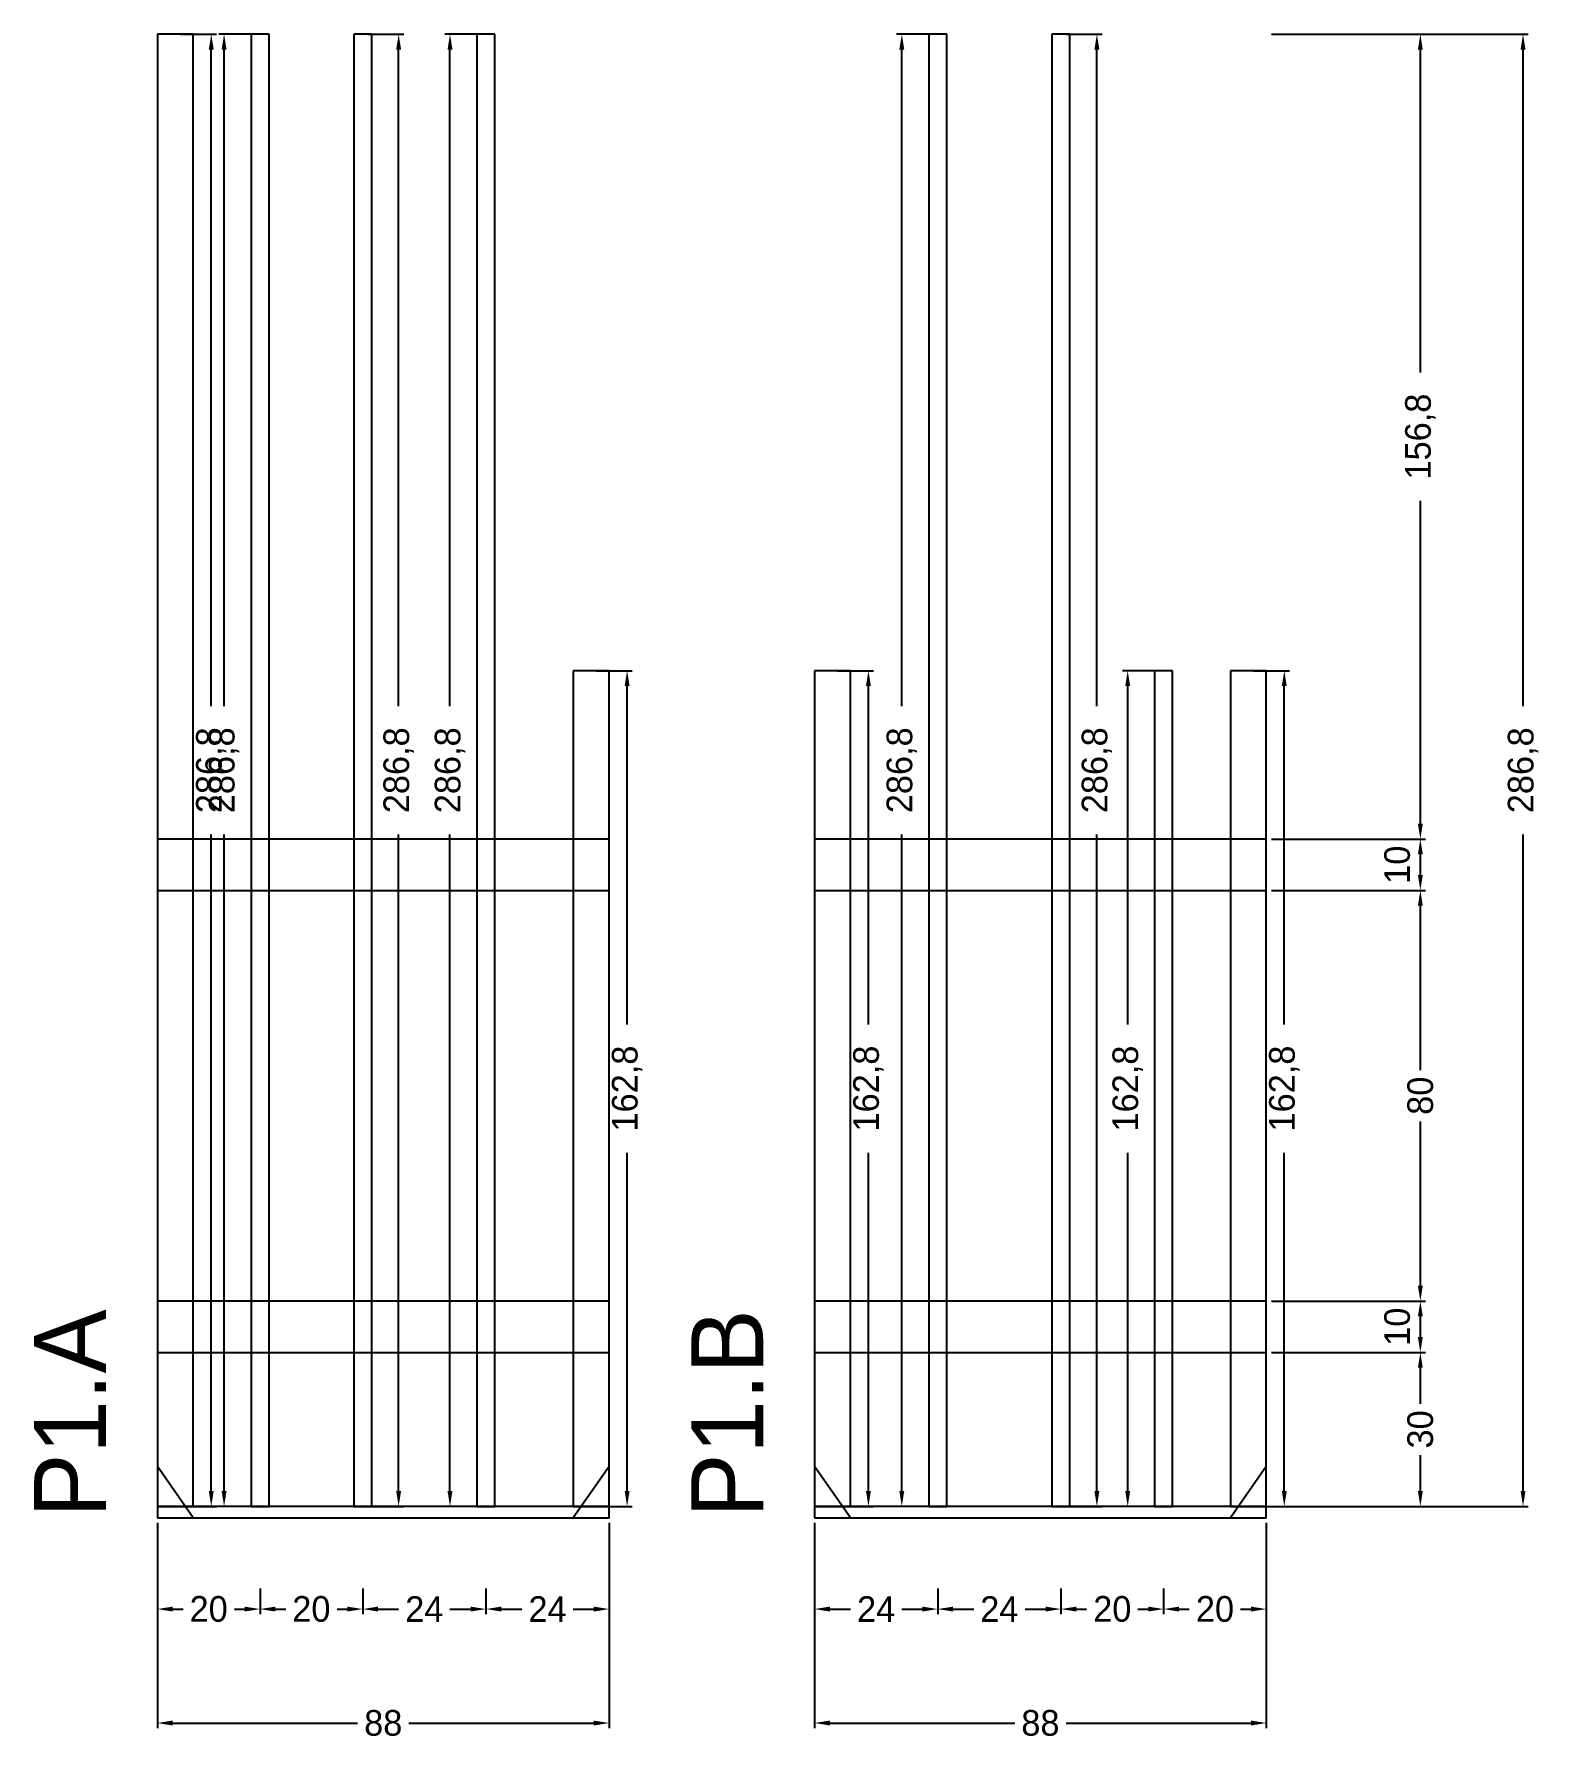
# Model space of a CAD drawing. Header units: centimetres. Extents: x -24 to 269, y -43 to 289.
import ezdxf

# ---------------------------------------------------------------- set-up
doc = ezdxf.new("R2010")
doc.units = ezdxf.units.CM
for name, color, linetype in [('COTA', 241, 'Continuous'), ('NOMENCLATURA', 7, 'Continuous'), ('SARR_2.2x10', 60, 'Continuous'), ('SARR_2.2x7', 40, 'Continuous'), ('SARR_3.5x7', 81, 'Continuous')]:
    doc.layers.add(name, color=color, linetype=linetype)
doc.dimstyles.new('PAINEL-NOVA', dxfattribs={"dimtxt": 5, "dimasz": 3, "dimexe": 1, "dimexo": 1, "dimgap": 1, "dimtad": 1, "dimcen": 2.5, "dimazin": 3, "dimtfac": 1, "dimtmove": 0, "dimatfit": 3})

# ---------------------------------------------------------------- blocks, each defined once
blk = doc.blocks.new('_CLOSEDFILLED')
at = {"color": 0, "linetype": 'BYBLOCK'}
blk.add_solid([(-1, 0.16), (0, 0), (-1, -0.16)], dxfattribs=at)
blk = doc.blocks.new('*D1')
for p, q in [((4.5, 289), (11.5, 289)), ((10.5, 158.1), (10.5, 286)), ((10.5, 5.2), (10.5, 133.1)), ((4.5, 2.2), (11.5, 2.2))]:
    blk.add_line(p, q)
at = {"layer": 'Defpoints'}
for p in [(3.5, 289), (3.5, 2.2), (10.5, 2.2)]:
    blk.add_point(p, dxfattribs=at)
at = {"layer": 'COTA', "xscale": 3, "yscale": 3}
for p, rotation in [((10.5, 289), 90), ((10.5, 2.2), 270)]:
    blk.add_blockref('_CLOSEDFILLED', p, dxfattribs=dict(at, rotation=rotation))
at = {"layer": 'COTA', "insert": (10.5, 145.6), "char_height": 5, "attachment_point": 5, "rotation": 90}
blk.add_mtext('286,8', dxfattribs=at)
blk = doc.blocks.new('*D2')
for p, q in [((19, 289), (12, 289)), ((13, 158.1), (13, 286)), ((13, 5.2), (13, 133.1)), ((19, 2.2), (12, 2.2))]:
    blk.add_line(p, q)
at = {"layer": 'Defpoints'}
for p in [(20, 289), (13, 2.2), (20, 2.2)]:
    blk.add_point(p, dxfattribs=at)
at = {"layer": 'COTA', "xscale": 3, "yscale": 3}
for p, rotation in [((13, 289), 90), ((13, 2.2), 270)]:
    blk.add_blockref('_CLOSEDFILLED', p, dxfattribs=dict(at, rotation=rotation))
at = {"layer": 'COTA', "insert": (13, 145.6), "char_height": 5, "attachment_point": 5, "rotation": 90}
blk.add_mtext('286,8', dxfattribs=at)
blk = doc.blocks.new('*D3')
for p, q in [((41, 289), (48, 289)), ((47, 158.1), (47, 286)), ((47, 5.2), (47, 133.1)), ((41, 2.2), (48, 2.2))]:
    blk.add_line(p, q)
at = {"layer": 'Defpoints'}
for p in [(40, 289), (40, 2.2), (47, 2.2)]:
    blk.add_point(p, dxfattribs=at)
at = {"layer": 'COTA', "xscale": 3, "yscale": 3}
for p, rotation in [((47, 289), 90), ((47, 2.2), 270)]:
    blk.add_blockref('_CLOSEDFILLED', p, dxfattribs=dict(at, rotation=rotation))
at = {"layer": 'COTA', "insert": (47, 145.6), "char_height": 5, "attachment_point": 5, "rotation": 90}
blk.add_mtext('286,8', dxfattribs=at)
blk = doc.blocks.new('*D4')
for p, q in [((63, 289), (56, 289)), ((57, 158.1), (57, 286)), ((57, 5.2), (57, 133.1)), ((63, 2.2), (56, 2.2))]:
    blk.add_line(p, q)
at = {"layer": 'Defpoints'}
for p in [(64, 289), (57, 2.2), (64, 2.2)]:
    blk.add_point(p, dxfattribs=at)
at = {"layer": 'COTA', "xscale": 3, "yscale": 3}
for p, rotation in [((57, 289), 90), ((57, 2.2), 270)]:
    blk.add_blockref('_CLOSEDFILLED', p, dxfattribs=dict(at, rotation=rotation))
at = {"layer": 'COTA', "insert": (57, 145.6), "char_height": 5, "attachment_point": 5, "rotation": 90}
blk.add_mtext('286,8', dxfattribs=at)
blk = doc.blocks.new('*D5')
for p, q in [((85.5, 165), (92.5, 165)), ((91.5, 96.1), (91.5, 162)), ((91.5, 5.2), (91.5, 71.1)), ((85.5, 2.2), (92.5, 2.2))]:
    blk.add_line(p, q)
at = {"layer": 'Defpoints'}
for p in [(84.5, 165), (84.5, 2.2), (91.5, 2.2)]:
    blk.add_point(p, dxfattribs=at)
at = {"layer": 'COTA', "xscale": 3, "yscale": 3}
for p, rotation in [((91.5, 165), 90), ((91.5, 2.2), 270)]:
    blk.add_blockref('_CLOSEDFILLED', p, dxfattribs=dict(at, rotation=rotation))
at = {"layer": 'COTA', "insert": (91.5, 83.6), "char_height": 5, "attachment_point": 5, "rotation": 90}
blk.add_mtext('162,8', dxfattribs=at)
blk = doc.blocks.new('*D6')
for p, q in [((0, -13.8), (0, -18.8)), ((20, -13.8), (20, -18.8)), ((3, -17.8), (5, -17.8)), ((15, -17.8), (17, -17.8))]:
    blk.add_line(p, q)
at = {"layer": 'Defpoints'}
for p in [(0, -12.8), (20, -12.8), (0, -17.8)]:
    blk.add_point(p, dxfattribs=at)
at = {"layer": 'COTA', "xscale": 3, "yscale": 3, "rotation": 180}
blk.add_blockref('_CLOSEDFILLED', (0, -17.8), dxfattribs=at)
at = {"layer": 'COTA', "xscale": 3, "yscale": 3}
blk.add_blockref('_CLOSEDFILLED', (20, -17.8), dxfattribs=at)
at = {"layer": 'COTA', "insert": (10, -17.8), "char_height": 5, "attachment_point": 5}
blk.add_mtext('20', dxfattribs=at)
blk = doc.blocks.new('*D7')
for p, q in [((20, -13.8), (20, -18.8)), ((40, -13.8), (40, -18.8)), ((23, -17.8), (25, -17.8)), ((35, -17.8), (37, -17.8))]:
    blk.add_line(p, q)
at = {"layer": 'Defpoints'}
for p in [(20, -12.8), (40, -12.8), (20, -17.8)]:
    blk.add_point(p, dxfattribs=at)
at = {"layer": 'COTA', "xscale": 3, "yscale": 3, "rotation": 180}
blk.add_blockref('_CLOSEDFILLED', (20, -17.8), dxfattribs=at)
at = {"layer": 'COTA', "xscale": 3, "yscale": 3}
blk.add_blockref('_CLOSEDFILLED', (40, -17.8), dxfattribs=at)
at = {"layer": 'COTA', "insert": (30, -17.8), "char_height": 5, "attachment_point": 5}
blk.add_mtext('20', dxfattribs=at)
blk = doc.blocks.new('*D8')
for p, q in [((40, -13.8), (40, -18.8)), ((64, -13.8), (64, -18.8)), ((43, -17.8), (47, -17.8)), ((57, -17.8), (61, -17.8))]:
    blk.add_line(p, q)
at = {"layer": 'Defpoints'}
for p in [(40, -12.8), (64, -12.8), (40, -17.8)]:
    blk.add_point(p, dxfattribs=at)
at = {"layer": 'COTA', "xscale": 3, "yscale": 3, "rotation": 180}
blk.add_blockref('_CLOSEDFILLED', (40, -17.8), dxfattribs=at)
at = {"layer": 'COTA', "xscale": 3, "yscale": 3}
blk.add_blockref('_CLOSEDFILLED', (64, -17.8), dxfattribs=at)
at = {"layer": 'COTA', "insert": (52, -17.8), "char_height": 5, "attachment_point": 5}
blk.add_mtext('24', dxfattribs=at)
blk = doc.blocks.new('*D9')
for p, q in [((64, -13.8), (64, -18.8)), ((88, -13.8), (88, -18.8)), ((67, -17.8), (71, -17.8)), ((81, -17.8), (85, -17.8))]:
    blk.add_line(p, q)
at = {"layer": 'Defpoints'}
for p in [(64, -12.8), (88, -12.8), (64, -17.8)]:
    blk.add_point(p, dxfattribs=at)
at = {"layer": 'COTA', "xscale": 3, "yscale": 3, "rotation": 180}
blk.add_blockref('_CLOSEDFILLED', (64, -17.8), dxfattribs=at)
at = {"layer": 'COTA', "xscale": 3, "yscale": 3}
blk.add_blockref('_CLOSEDFILLED', (88, -17.8), dxfattribs=at)
at = {"layer": 'COTA', "insert": (76, -17.8), "char_height": 5, "attachment_point": 5}
blk.add_mtext('24', dxfattribs=at)
blk = doc.blocks.new('*D10')
for p, q in [((0, -1), (0, -41)), ((88, -1), (88, -41)), ((3, -40), (39, -40)), ((49, -40), (85, -40))]:
    blk.add_line(p, q)
at = {"layer": 'Defpoints'}
for p in [(0, 0), (88, 0), (0, -40)]:
    blk.add_point(p, dxfattribs=at)
at = {"layer": 'COTA', "xscale": 3, "yscale": 3, "rotation": 180}
blk.add_blockref('_CLOSEDFILLED', (0, -40), dxfattribs=at)
at = {"layer": 'COTA', "xscale": 3, "yscale": 3}
blk.add_blockref('_CLOSEDFILLED', (88, -40), dxfattribs=at)
at = {"layer": 'COTA', "insert": (44, -40), "char_height": 5, "attachment_point": 5}
blk.add_mtext('88', dxfattribs=at)
blk = doc.blocks.new('GRA-E')
at = {"layer": 'SARR_2.2x7'}
blk.add_lwpolyline([(0, 0), (7, 0), (0, 10)], close=True, dxfattribs=at)
blk = doc.blocks.new('GRA-D')
at = {"layer": 'SARR_2.2x7'}
blk.add_lwpolyline([(0, 0), (7, 0), (7, 10)], close=True, dxfattribs=at)
blk = doc.blocks.new('*D11')
for p, q in [((132.5, 165), (139.5, 165)), ((138.5, 96.1), (138.5, 162)), ((138.5, 5.2), (138.5, 71.1)), ((132.5, 2.2), (139.5, 2.2))]:
    blk.add_line(p, q)
at = {"layer": 'Defpoints'}
for p in [(131.5, 165), (131.5, 2.2), (138.5, 2.2)]:
    blk.add_point(p, dxfattribs=at)
at = {"layer": 'COTA', "xscale": 3, "yscale": 3}
for p, rotation in [((138.5, 165), 90), ((138.5, 2.2), 270)]:
    blk.add_blockref('_CLOSEDFILLED', p, dxfattribs=dict(at, rotation=rotation))
at = {"layer": 'COTA', "insert": (138.5, 83.6), "char_height": 5, "attachment_point": 5, "rotation": 90}
blk.add_mtext('162,8', dxfattribs=at)
blk = doc.blocks.new('*D12')
for p, q in [((151, 289), (144, 289)), ((145, 158.1), (145, 286)), ((145, 5.2), (145, 133.1)), ((151, 2.2), (144, 2.2))]:
    blk.add_line(p, q)
at = {"layer": 'Defpoints'}
for p in [(152, 289), (145, 2.2), (152, 2.2)]:
    blk.add_point(p, dxfattribs=at)
at = {"layer": 'COTA', "xscale": 3, "yscale": 3}
for p, rotation in [((145, 289), 90), ((145, 2.2), 270)]:
    blk.add_blockref('_CLOSEDFILLED', p, dxfattribs=dict(at, rotation=rotation))
at = {"layer": 'COTA', "insert": (145, 145.6), "char_height": 5, "attachment_point": 5, "rotation": 90}
blk.add_mtext('286,8', dxfattribs=at)
blk = doc.blocks.new('*D13')
for p, q in [((177, 289), (184, 289)), ((183, 158.1), (183, 286)), ((183, 5.2), (183, 133.1)), ((177, 2.2), (184, 2.2))]:
    blk.add_line(p, q)
at = {"layer": 'Defpoints'}
for p in [(176, 289), (176, 2.2), (183, 2.2)]:
    blk.add_point(p, dxfattribs=at)
at = {"layer": 'COTA', "xscale": 3, "yscale": 3}
for p, rotation in [((183, 289), 90), ((183, 2.2), 270)]:
    blk.add_blockref('_CLOSEDFILLED', p, dxfattribs=dict(at, rotation=rotation))
at = {"layer": 'COTA', "insert": (183, 145.6), "char_height": 5, "attachment_point": 5, "rotation": 90}
blk.add_mtext('286,8', dxfattribs=at)
blk = doc.blocks.new('*D14')
for p, q in [((195, 165), (188, 165)), ((189, 96.1), (189, 162)), ((189, 5.2), (189, 71.1)), ((195, 2.2), (188, 2.2))]:
    blk.add_line(p, q)
at = {"layer": 'Defpoints'}
for p in [(196, 165), (189, 2.2), (196, 2.2)]:
    blk.add_point(p, dxfattribs=at)
at = {"layer": 'COTA', "xscale": 3, "yscale": 3}
for p, rotation in [((189, 165), 90), ((189, 2.2), 270)]:
    blk.add_blockref('_CLOSEDFILLED', p, dxfattribs=dict(at, rotation=rotation))
at = {"layer": 'COTA', "insert": (189, 83.6), "char_height": 5, "attachment_point": 5, "rotation": 90}
blk.add_mtext('162,8', dxfattribs=at)
blk = doc.blocks.new('*D15')
for p, q in [((213.5, 165), (220.5, 165)), ((219.5, 96.1), (219.5, 162)), ((219.5, 5.2), (219.5, 71.1)), ((213.5, 2.2), (220.5, 2.2))]:
    blk.add_line(p, q)
at = {"layer": 'Defpoints'}
for p in [(212.5, 165), (212.5, 2.2), (219.5, 2.2)]:
    blk.add_point(p, dxfattribs=at)
at = {"layer": 'COTA', "xscale": 3, "yscale": 3}
for p, rotation in [((219.5, 165), 90), ((219.5, 2.2), 270)]:
    blk.add_blockref('_CLOSEDFILLED', p, dxfattribs=dict(at, rotation=rotation))
at = {"layer": 'COTA', "insert": (219.5, 83.6), "char_height": 5, "attachment_point": 5, "rotation": 90}
blk.add_mtext('162,8', dxfattribs=at)
blk = doc.blocks.new('*D16')
for p, q in [((128, -13.8), (128, -18.8)), ((152, -13.8), (152, -18.8)), ((131, -17.8), (135, -17.8)), ((145, -17.8), (149, -17.8))]:
    blk.add_line(p, q)
at = {"layer": 'Defpoints'}
for p in [(128, -12.8), (152, -12.8), (128, -17.8)]:
    blk.add_point(p, dxfattribs=at)
at = {"layer": 'COTA', "xscale": 3, "yscale": 3, "rotation": 180}
blk.add_blockref('_CLOSEDFILLED', (128, -17.8), dxfattribs=at)
at = {"layer": 'COTA', "xscale": 3, "yscale": 3}
blk.add_blockref('_CLOSEDFILLED', (152, -17.8), dxfattribs=at)
at = {"layer": 'COTA', "insert": (140, -17.8), "char_height": 5, "attachment_point": 5}
blk.add_mtext('24', dxfattribs=at)
blk = doc.blocks.new('*D17')
for p, q in [((152, -13.8), (152, -18.8)), ((176, -13.8), (176, -18.8)), ((155, -17.8), (159, -17.8)), ((169, -17.8), (173, -17.8))]:
    blk.add_line(p, q)
at = {"layer": 'Defpoints'}
for p in [(152, -12.8), (176, -12.8), (152, -17.8)]:
    blk.add_point(p, dxfattribs=at)
at = {"layer": 'COTA', "xscale": 3, "yscale": 3, "rotation": 180}
blk.add_blockref('_CLOSEDFILLED', (152, -17.8), dxfattribs=at)
at = {"layer": 'COTA', "xscale": 3, "yscale": 3}
blk.add_blockref('_CLOSEDFILLED', (176, -17.8), dxfattribs=at)
at = {"layer": 'COTA', "insert": (164, -17.8), "char_height": 5, "attachment_point": 5}
blk.add_mtext('24', dxfattribs=at)
blk = doc.blocks.new('*D18')
for p, q in [((176, -13.8), (176, -18.8)), ((196, -13.8), (196, -18.8)), ((179, -17.8), (181, -17.8)), ((191, -17.8), (193, -17.8))]:
    blk.add_line(p, q)
at = {"layer": 'Defpoints'}
for p in [(176, -12.8), (196, -12.8), (176, -17.8)]:
    blk.add_point(p, dxfattribs=at)
at = {"layer": 'COTA', "xscale": 3, "yscale": 3, "rotation": 180}
blk.add_blockref('_CLOSEDFILLED', (176, -17.8), dxfattribs=at)
at = {"layer": 'COTA', "xscale": 3, "yscale": 3}
blk.add_blockref('_CLOSEDFILLED', (196, -17.8), dxfattribs=at)
at = {"layer": 'COTA', "insert": (186, -17.8), "char_height": 5, "attachment_point": 5}
blk.add_mtext('20', dxfattribs=at)
blk = doc.blocks.new('*D19')
for p, q in [((196, -13.8), (196, -18.8)), ((216, -13.8), (216, -18.8)), ((199, -17.8), (201, -17.8)), ((211, -17.8), (213, -17.8))]:
    blk.add_line(p, q)
at = {"layer": 'Defpoints'}
for p in [(196, -12.8), (216, -12.8), (196, -17.8)]:
    blk.add_point(p, dxfattribs=at)
at = {"layer": 'COTA', "xscale": 3, "yscale": 3, "rotation": 180}
blk.add_blockref('_CLOSEDFILLED', (196, -17.8), dxfattribs=at)
at = {"layer": 'COTA', "xscale": 3, "yscale": 3}
blk.add_blockref('_CLOSEDFILLED', (216, -17.8), dxfattribs=at)
at = {"layer": 'COTA', "insert": (206, -17.8), "char_height": 5, "attachment_point": 5}
blk.add_mtext('20', dxfattribs=at)
blk = doc.blocks.new('*D20')
for p, q in [((128, -1), (128, -41)), ((216, -1), (216, -41)), ((131, -40), (167, -40)), ((177, -40), (213, -40))]:
    blk.add_line(p, q)
at = {"layer": 'Defpoints'}
for p in [(128, 0), (216, 0), (128, -40)]:
    blk.add_point(p, dxfattribs=at)
at = {"layer": 'COTA', "xscale": 3, "yscale": 3, "rotation": 180}
blk.add_blockref('_CLOSEDFILLED', (128, -40), dxfattribs=at)
at = {"layer": 'COTA', "xscale": 3, "yscale": 3}
blk.add_blockref('_CLOSEDFILLED', (216, -40), dxfattribs=at)
at = {"layer": 'COTA', "insert": (172, -40), "char_height": 5, "attachment_point": 5}
blk.add_mtext('88', dxfattribs=at)
blk = doc.blocks.new('*D21')
for p, q in [((217, 289), (267, 289)), ((266, 158.1), (266, 286)), ((266, 5.2), (266, 133.1)), ((217, 2.2), (267, 2.2))]:
    blk.add_line(p, q)
at = {"layer": 'Defpoints'}
for p in [(216, 289), (216, 2.2), (266, 2.2)]:
    blk.add_point(p, dxfattribs=at)
at = {"layer": 'COTA', "xscale": 3, "yscale": 3}
for p, rotation in [((266, 289), 90), ((266, 2.2), 270)]:
    blk.add_blockref('_CLOSEDFILLED', p, dxfattribs=dict(at, rotation=rotation))
at = {"layer": 'COTA', "insert": (266, 145.6), "char_height": 5, "attachment_point": 5, "rotation": 90}
blk.add_mtext('286,8', dxfattribs=at)
blk = doc.blocks.new('*D22')
for p, q in [((217, 32.2), (247, 32.2)), ((246, 22.2), (246, 29.2)), ((246, 5.2), (246, 12.2)), ((217, 2.2), (247, 2.2))]:
    blk.add_line(p, q)
at = {"layer": 'Defpoints'}
for p in [(216, 32.2), (216, 2.2), (246, 2.2)]:
    blk.add_point(p, dxfattribs=at)
at = {"layer": 'COTA', "xscale": 3, "yscale": 3}
for p, rotation in [((246, 32.2), 90), ((246, 2.2), 270)]:
    blk.add_blockref('_CLOSEDFILLED', p, dxfattribs=dict(at, rotation=rotation))
at = {"layer": 'COTA', "insert": (246, 17.2), "char_height": 5, "attachment_point": 5, "rotation": 90}
blk.add_mtext('30', dxfattribs=at)
blk = doc.blocks.new('*D23')
for p, q in [((217, 42.2), (247, 42.2)), ((246, 35.2), (246, 39.2)), ((217, 32.2), (247, 32.2))]:
    blk.add_line(p, q)
at = {"layer": 'Defpoints'}
for p in [(216, 42.2), (216, 32.2), (246, 32.2)]:
    blk.add_point(p, dxfattribs=at)
at = {"layer": 'COTA', "xscale": 3, "yscale": 3}
for p, rotation in [((246, 42.2), 90), ((246, 32.2), 270)]:
    blk.add_blockref('_CLOSEDFILLED', p, dxfattribs=dict(at, rotation=rotation))
at = {"layer": 'COTA', "insert": (241.5, 37.2), "char_height": 5, "attachment_point": 5, "rotation": 90}
blk.add_mtext('10', dxfattribs=at)
blk = doc.blocks.new('*D24')
for p, q in [((217, 122.2), (247, 122.2)), ((246, 87.2), (246, 119.2)), ((246, 45.2), (246, 77.2)), ((217, 42.2), (247, 42.2))]:
    blk.add_line(p, q)
at = {"layer": 'Defpoints'}
for p in [(216, 122.2), (216, 42.2), (246, 42.2)]:
    blk.add_point(p, dxfattribs=at)
at = {"layer": 'COTA', "xscale": 3, "yscale": 3}
for p, rotation in [((246, 122.2), 90), ((246, 42.2), 270)]:
    blk.add_blockref('_CLOSEDFILLED', p, dxfattribs=dict(at, rotation=rotation))
at = {"layer": 'COTA', "insert": (246, 82.2), "char_height": 5, "attachment_point": 5, "rotation": 90}
blk.add_mtext('80', dxfattribs=at)
blk = doc.blocks.new('*D26')
for p, q in [((217, 289), (247, 289)), ((246, 223.1), (246, 286)), ((246, 135.2), (246, 198.1)), ((217, 132.2), (247, 132.2))]:
    blk.add_line(p, q)
at = {"layer": 'Defpoints'}
for p in [(216, 289), (216, 132.2), (246, 132.2)]:
    blk.add_point(p, dxfattribs=at)
at = {"layer": 'COTA', "xscale": 3, "yscale": 3}
for p, rotation in [((246, 289), 90), ((246, 132.2), 270)]:
    blk.add_blockref('_CLOSEDFILLED', p, dxfattribs=dict(at, rotation=rotation))
at = {"layer": 'COTA', "insert": (246, 210.6), "char_height": 5, "attachment_point": 5, "rotation": 90}
blk.add_mtext('156,8', dxfattribs=at)

msp = doc.modelspace()

# ---------------------------------------------------------------- linework, layer by layer
at = {"layer": 'SARR_2.2x10'}
for p, q in [((88, 132.2), (0, 132.2)), ((0, 132.2), (0, 122.2)), ((88, 122.2), (88, 132.2)), ((216, 132.2), (128, 132.2)), ((128, 132.2), (128, 122.2)), ((216, 122.2), (216, 132.2)), ((0, 122.2), (88, 122.2)), ((128, 122.2), (216, 122.2)), ((88, 42.2), (0, 42.2)), ((0, 42.2), (0, 32.2)), ((88, 32.2), (88, 42.2)), ((216, 42.2), (128, 42.2)), ((128, 42.2), (128, 32.2)), ((216, 32.2), (216, 42.2)), ((0, 32.2), (88, 32.2)), ((128, 32.2), (216, 32.2))]:
    msp.add_line(p, q, dxfattribs=at)
at = {"layer": 'SARR_2.2x7'}
for p, q in [((7, 289), (0, 289)), ((0, 289), (0, 2.2)), ((7, 2.2), (7, 289)), ((88, 165), (81, 165)), ((81, 165), (81, 2.2)), ((88, 2.2), (88, 165)), ((135, 165), (128, 165)), ((128, 165), (128, 2.2)), ((135, 2.2), (135, 165)), ((216, 165), (209, 165)), ((209, 165), (209, 2.2)), ((216, 2.2), (216, 165)), ((88, 2.2), (0, 2.2)), ((0, 2.2), (0, 0)), ((0, 2.2), (7, 2.2)), ((0, 0), (88, 0)), ((81, 2.2), (88, 2.2)), ((88, 0), (88, 2.2)), ((216, 2.2), (128, 2.2)), ((128, 2.2), (128, 0)), ((128, 2.2), (135, 2.2)), ((128, 0), (216, 0)), ((209, 2.2), (216, 2.2)), ((216, 0), (216, 2.2))]:
    msp.add_line(p, q, dxfattribs=at)
at = {"layer": 'SARR_3.5x7'}
for p, q in [((21.75, 289), (18.25, 289)), ((18.25, 289), (18.25, 2.2)), ((21.75, 2.2), (21.75, 289)), ((41.75, 289), (38.25, 289)), ((38.25, 289), (38.25, 2.2)), ((41.75, 2.2), (41.75, 289)), ((65.75, 289), (62.25, 289)), ((62.25, 289), (62.25, 2.2)), ((65.75, 2.2), (65.75, 289)), ((153.75, 289), (150.25, 289)), ((150.25, 289), (150.25, 2.2)), ((153.75, 2.2), (153.75, 289)), ((177.75, 289), (174.25, 289)), ((174.25, 289), (174.25, 2.2)), ((177.75, 2.2), (177.75, 289)), ((197.75, 165), (194.25, 165)), ((194.25, 165), (194.25, 2.2)), ((197.75, 2.2), (197.75, 165)), ((18.25, 2.2), (21.75, 2.2)), ((38.25, 2.2), (41.75, 2.2)), ((62.25, 2.2), (65.75, 2.2)), ((150.25, 2.2), (153.75, 2.2)), ((174.25, 2.2), (177.75, 2.2)), ((194.25, 2.2), (197.75, 2.2))]:
    msp.add_line(p, q, dxfattribs=at)

# ---------------------------------------------------------------- block references
at = {"layer": 'SARR_2.2x7'}
for name, p in [('GRA-E', (0, 0)), ('GRA-D', (81, 0)), ('GRA-E', (128, 0)), ('GRA-D', (209, 0))]:
    msp.add_blockref(name, p, dxfattribs=at)

# ---------------------------------------------------------------- texts
at = {"layer": 'NOMENCLATURA'}
for s, p in [('P1.A', (-10, 0)), ('P1.B', (118, 0))]:
    msp.add_text(s, height=14, rotation=90, dxfattribs=at).set_placement(p)

# ---------------------------------------------------------------- dimensions: what is measured, and where the dimension line sits
at = {"layer": 'COTA'}
for base, p1, p2, picture, middle in [((10.5, 2.2), (3.5, 2.2), (3.5, 289), '*D1', (10.5, 145.6)), ((13, 2.2), (20, 2.2), (20, 289), '*D2', (13, 145.6)), ((47, 2.2), (40, 2.2), (40, 289), '*D3', (47, 145.6)), ((57, 2.2), (64, 2.2), (64, 289), '*D4', (57, 145.6)), ((145, 2.2), (152, 2.2), (152, 289), '*D12', (145, 145.6)), ((183, 2.2), (176, 2.2), (176, 289), '*D13', (183, 145.6)), ((266, 2.2), (216, 2.2), (216, 289), '*D21', (266, 145.6)), ((246, 132.2), (216, 132.2), (216, 289), '*D26', (246, 210.6)), ((91.5, 2.2), (84.5, 2.2), (84.5, 165), '*D5', (91.5, 83.6)), ((138.5, 2.2), (131.5, 2.2), (131.5, 165), '*D11', (138.5, 83.6)), ((189, 2.2), (196, 2.2), (196, 165), '*D14', (189, 83.6)), ((219.5, 2.2), (212.5, 2.2), (212.5, 165), '*D15', (219.5, 83.6)), ((246, 42.2), (216, 42.2), (216, 122.2), '*D24', (246, 82.2)), ((246, 32.2), (216, 32.2), (216, 42.2), '*D23', (241.5, 37.2)), ((246, 2.2), (216, 2.2), (216, 32.2), '*D22', (246, 17.2))]:
    dim = msp.add_linear_dim(base=base, p1=p1, p2=p2, angle=90, dimstyle='PAINEL-NOVA', dxfattribs=at)
    dim.commit()
    dim.dimension.update_dxf_attribs({"geometry": picture, "text_midpoint": middle})
msp.add_linear_dim(base=(246, 122.2), p1=(216, 122.2), p2=(216, 132.2), angle=90, dimstyle='PAINEL-NOVA', dxfattribs=at).render()
for base, p1, p2, picture, middle in [((0, -40), (0, 0), (88, 0), '*D10', (44, -40)), ((128, -40), (128, 0), (216, 0), '*D20', (172, -40)), ((0, -17.8), (0, -12.8), (20, -12.8), '*D6', (10, -17.8)), ((20, -17.8), (20, -12.8), (40, -12.8), '*D7', (30, -17.8)), ((40, -17.8), (40, -12.8), (64, -12.8), '*D8', (52, -17.8)), ((64, -17.8), (64, -12.8), (88, -12.8), '*D9', (76, -17.8)), ((128, -17.8), (128, -12.8), (152, -12.8), '*D16', (140, -17.8)), ((152, -17.8), (152, -12.8), (176, -12.8), '*D17', (164, -17.8)), ((176, -17.8), (176, -12.8), (196, -12.8), '*D18', (186, -17.8)), ((196, -17.8), (196, -12.8), (216, -12.8), '*D19', (206, -17.8))]:
    dim = msp.add_linear_dim(base=base, p1=p1, p2=p2, dimstyle='PAINEL-NOVA', dxfattribs=at)
    dim.commit()
    dim.dimension.update_dxf_attribs({"geometry": picture, "text_midpoint": middle})

doc.saveas('drawing.dxf')
